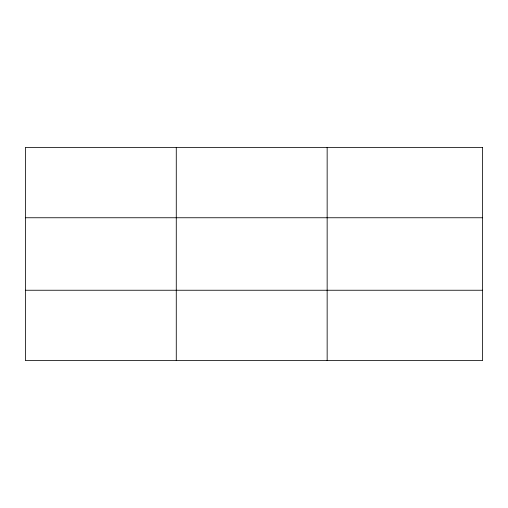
<?xml version="1.0" encoding="UTF-8"?>
<svg xmlns="http://www.w3.org/2000/svg" width="508" height="508" viewBox="0 0 508 508"><rect width="100%" height="100%" fill="white"/><g stroke="black" fill="none" stroke-linecap="round" stroke-linejoin="round"><path stroke-width="0.76" d="M176.276 147.39L176.276 360.61M327.152 147.39L327.152 360.61M25.4 217.754L482.6 217.754M25.4 290.246L482.6 290.246M482.6 147.39L482.6 360.61L25.4 360.61L25.4 147.39L482.6 147.39"/></g></svg>
